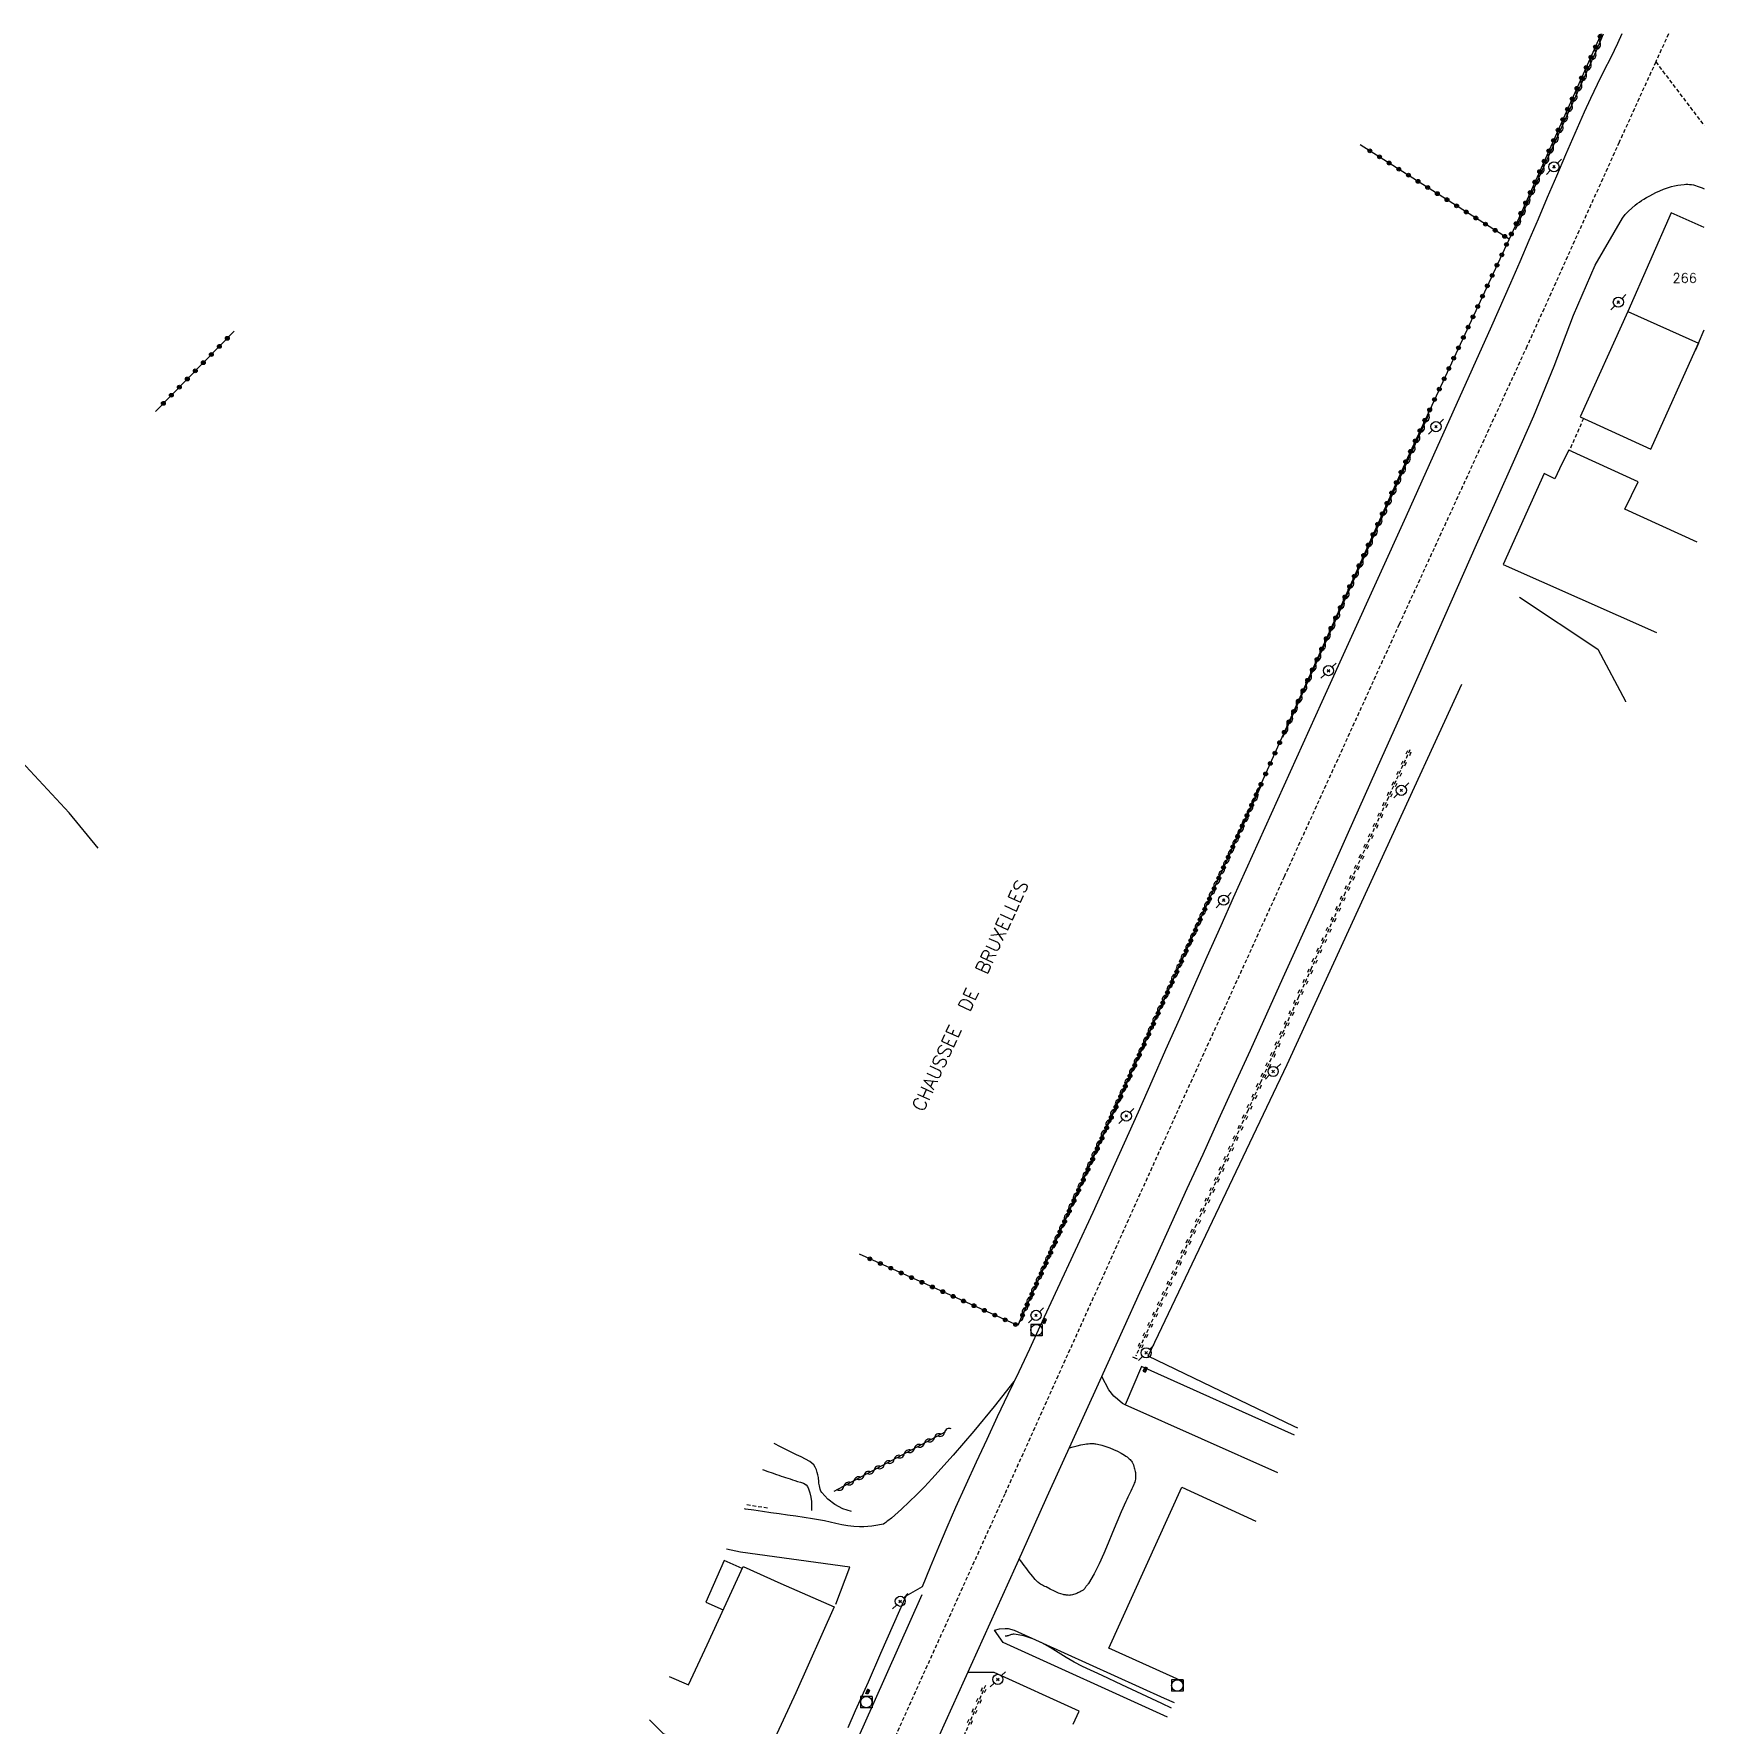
# Model space of a CAD drawing. Header units: millimetres. Extents: x 146998 to 148000, y 143999 to 145000.
# Drawn here: x 147780.4 to 148000, y 144777.6 to 145000 of the extents above; entities that cross this region are included whole.
import ezdxf
from ezdxf.enums import TextEntityAlignment as Align

# ---------------------------------------------------------------- set-up
doc = ezdxf.new("R2010")
doc.units = ezdxf.units.MM
doc.linetypes.add('DASHED', pattern=[0.75, 0.5, -0.25])
doc.layers.get('0').update_dxf_attribs({"linetype": 'CONTINUOUS'})
for name, color, linetype in [('W0001', 6, 'DASHED'), ('W0006', 2, 'CONTINUOUS'), ('W0008', 7, 'CONTINUOUS'), ('W0017', 7, 'CONTINUOUS'), ('W0101', 7, 'CONTINUOUS'), ('W0104', 1, 'CONTINUOUS'), ('W0112', 1, 'DASHED'), ('W0120', 7, 'CONTINUOUS'), ('W0211', 2, 'CONTINUOUS'), ('W0214', 2, 'CONTINUOUS'), ('W0220', 5, 'DASHED'), ('W0310', 3, 'CONTINUOUS'), ('W0323', 7, 'CONTINUOUS'), ('W0330', 7, 'CONTINUOUS'), ('W0401', 7, 'CONTINUOUS'), ('W0420', 7, 'CONTINUOUS'), ('W0473', 7, 'CONTINUOUS'), ('W0989', 7, 'CONTINUOUS'), ('W0991', 7, 'CONTINUOUS')]:
    doc.layers.add(name, color=color, linetype=linetype)
doc.styles.get("Standard").update_dxf_attribs({"font": 'romans.shx', "width": 0.85})

# ---------------------------------------------------------------- blocks, each defined once
blk = doc.blocks.new('T401')
for p, q in [((-0.3, 0.3), (0, 0.3)), ((-0.3, -0.25), (-0.3, 0.3)), ((-0.3, 0.15), (0, 0.15)), ((-0.3, 0), (0, 0)), ((0, 0.3), (0, -0.25)), ((-0.3, -0.15), (0, -0.15)), ((-0.3, -0.25), (-0.3, -0.3)), ((-0.3, -0.3), (0, -0.3)), ((0, -0.3), (0, -0.25))]:
    blk.add_line(p, q)
blk = doc.blocks.new('T420')
for p, q in [((0.75, 0.75), (-0.75, 0.75)), ((-0.75, 0.75), (-0.75, -0.75)), ((0.75, 0.75), (0.75, -0.75)), ((0.75, -0.75), (-0.75, -0.75))]:
    blk.add_line(p, q)
blk.add_ellipse((0, 0), major_axis=(-0.53, 0.53), ratio=1, start_param=3.926991, end_param=10.210176)
blk = doc.blocks.new('T473')
for p, q in [((-0.166667, 0.166667), (0.166667, -0.166667)), ((-0.166667, -0.166667), (0.166667, 0.166667)), ((0.500001, 0.500001), (1.000002, 1.000002)), ((-1.000002, -1.000002), (-0.500001, -0.500001))]:
    blk.add_line(p, q)
blk.add_ellipse((0, 0), major_axis=(0.471405, 0.471405), ratio=1, start_param=5.4977871438, end_param=11.780972451)
blk = doc.blocks.new('t323o')
at = {"color": 0, "linetype": 'Continuous'}
for radius in [0.25, 0.15]:
    blk.add_circle((0, 0), radius, dxfattribs=at)
blk = doc.blocks.new('t310o')
at = {"color": 0, "linetype": 'Continuous'}
for centre, start, end in [((-0.5, 0.38), 216.8699, 323.1304), ((0.5, -0.37), 36.8699, 143.1303)]:
    blk.add_arc(centre, 0.625, start, end, dxfattribs=at)
blk = doc.blocks.new('t220o')
at = {"color": 0, "linetype": 'Continuous'}
for p, q in [((-0.25, 0.25), (0.25, 0.25)), ((-0.25, -0.25), (0.25, -0.25))]:
    blk.add_line(p, q, dxfattribs=at)

msp = doc.modelspace()

# ---------------------------------------------------------------- linework, layer by layer
at = {"layer": 'W0001'}
for points in [[(147995.3, 145000), (147993.63, 144996.33)], [(147993.63, 144996.33), (147988.82, 144985.77), (147976.7, 144958.93), (147959.9, 144922.38), (147944.78, 144889.18), (147928.63, 144853.68), (147908.05, 144808.02), (147888.68, 144765.17), (147869.21, 144721.9), (147853.61, 144686.64), (147846.73, 144671)], [(147993.63, 144996.33), (148000, 144987.95)]]:
    msp.add_lwpolyline(points, dxfattribs=at)
at = {"layer": 'W0006'}
for points in [[(147943.95, 144810.83), (147923.9, 144819.74)], [(147850.11, 144690.4), (147862.93, 144718.95), (147876.28, 144748.27), (147889.42, 144777.4), (147897.17, 144794.82)]]:
    msp.add_lwpolyline(points, dxfattribs=at)
at = {"layer": 'W0008'}
for points in [[(147989.17, 145000), (147988.59, 144998.74), (147987.72, 144996.93), (147986.83, 144995.14), (147985.94, 144993.34), (147985.07, 144991.54), (147984.23, 144989.72), (147983, 144986.92), (147981.78, 144984.11), (147980.57, 144981.3), (147979.37, 144978.48), (147978.17, 144975.66), (147976.97, 144972.85), (147975.75, 144970.04), (147974.53, 144967.23), (147972.02, 144961.57), (147969.5, 144955.91), (147966.96, 144950.27), (147964.41, 144944.62), (147960.76, 144936.5), (147957.09, 144928.39), (147953.42, 144920.28), (147949.75, 144912.17), (147948.09, 144908.5), (147946.42, 144904.82), (147944.75, 144901.14), (147943.08, 144897.47), (147941.42, 144893.79), (147939.75, 144890.11), (147938.09, 144886.43), (147936.44, 144882.75), (147934.62, 144878.67), (147932.8, 144874.58), (147931, 144870.5), (147929.2, 144866.41), (147927.39, 144862.32), (147925.58, 144858.23), (147923.76, 144854.15), (147921.92, 144850.08), (147919.63, 144845.06), (147917.32, 144840.05), (147914.99, 144835.05), (147912.67, 144830.04), (147911.28, 144827.07), (147909.88, 144824.1), (147908.47, 144821.13), (147907.07, 144818.16), (147905.67, 144815.19), (147904.28, 144812.21), (147902.91, 144809.23), (147901.57, 144806.23), (147900.43, 144803.64), (147899.32, 144801.03), (147898.23, 144798.42), (147897.17, 144795.8)], [(147895.32, 144767.13), (147900.3, 144778.17), (147905.29, 144789.21), (147910.28, 144800.25), (147913.64, 144807.68), (147917.01, 144815.11), (147920.37, 144822.53), (147923.74, 144829.96), (147925.82, 144834.52), (147927.89, 144839.07), (147929.97, 144843.62), (147932.05, 144848.18), (147934.12, 144852.73), (147936.2, 144857.29), (147938.27, 144861.84), (147940.34, 144866.4), (147944.66, 144875.95), (147948.97, 144885.51), (147953.26, 144895.07), (147957.55, 144904.63), (147960.07, 144910.28), (147962.58, 144915.92), (147965.09, 144921.57), (147967.59, 144927.22), (147970.09, 144932.87), (147972.6, 144938.52), (147975.1, 144944.16), (147977.62, 144949.81), (147980.3, 144956.34), (147982.82, 144963.01), (147985.66, 144969.6), (147989.26, 144975.79), (147989.63, 144976.26), (147990.05, 144976.69), (147990.5, 144977.1), (147990.95, 144977.48), (147991.21, 144977.7), (147991.49, 144977.9), (147991.77, 144978.09), (147992.05, 144978.27), (147992.44, 144978.51), (147992.84, 144978.74), (147993.24, 144978.95), (147993.65, 144979.15), (147994.15, 144979.38), (147994.66, 144979.59), (147995.18, 144979.78), (147995.71, 144979.94), (147996.11, 144980.04), (147996.52, 144980.12), (147996.94, 144980.18), (147997.35, 144980.22), (147997.6, 144980.24), (147997.84, 144980.24), (147998.09, 144980.23), (147998.33, 144980.2), (147998.59, 144980.15), (147998.84, 144980.08), (147999.09, 144980.01), (147999.33, 144979.92), (147999.73, 144979.77), (148000, 144979.66)], [(147895.04, 144794.59), (147893.39, 144790.82), (147891.73, 144787.05), (147890.07, 144783.29), (147888.4, 144779.52), (147887.4, 144777.29)], [(147897.17, 144795.8), (147895.04, 144794.59)]]:
    msp.add_lwpolyline(points, dxfattribs=at)
at = {"layer": 'W0017'}
for points in [[(147909.24, 144822.82), (147906.65, 144819.53), (147903.98, 144816.3), (147901.25, 144813.12), (147898.45, 144810), (147897.48, 144808.98), (147896.5, 144807.97), (147895.49, 144806.99), (147894.47, 144806.02), (147894.04, 144805.63), (147893.6, 144805.24), (147893.15, 144804.86), (147892.69, 144804.5), (147892.55, 144804.39), (147892.41, 144804.27), (147892.26, 144804.17), (147892.1, 144804.08), (147891.85, 144804), (147891.59, 144803.95), (147891.34, 144803.91), (147891.08, 144803.88), (147890.56, 144803.8), (147890.03, 144803.73), (147889.5, 144803.69), (147888.97, 144803.69), (147888.19, 144803.75), (147887.4, 144803.85), (147886.63, 144803.98), (147885.86, 144804.14), (147885.09, 144804.31), (147884.33, 144804.48), (147883.56, 144804.64), (147882.79, 144804.77), (147881.69, 144804.94), (147880.59, 144805.1), (147879.49, 144805.26), (147878.38, 144805.41), (147877.28, 144805.56), (147876.18, 144805.71), (147875.08, 144805.88), (147873.98, 144806.05), (147873.85, 144806.07)], [(147946.16, 144815.75), (147926.02, 144824.77), (147923.9, 144819.74), (147923.52, 144819.93), (147922.85, 144820.5), (147922.4, 144820.89), (147921.73, 144821.71), (147920.79, 144823.46)], [(147916.56, 144814.11), (147917.06, 144814.24), (147917.56, 144814.36), (147918.07, 144814.47), (147918.58, 144814.57), (147918.8, 144814.6), (147919.02, 144814.63), (147919.24, 144814.66), (147919.46, 144814.67), (147919.61, 144814.66), (147919.75, 144814.65), (147919.89, 144814.64), (147920.04, 144814.62), (147920.23, 144814.58), (147920.43, 144814.54), (147920.62, 144814.49), (147920.82, 144814.44), (147921.08, 144814.36), (147921.34, 144814.27), (147921.6, 144814.18), (147921.86, 144814.08), (147922.36, 144813.87), (147922.85, 144813.65), (147923.34, 144813.41), (147923.81, 144813.13), (147923.97, 144813.02), (147924.12, 144812.91), (147924.27, 144812.78), (147924.42, 144812.65), (147924.52, 144812.55), (147924.63, 144812.45), (147924.73, 144812.34), (147924.81, 144812.22), (147924.9, 144812.04), (147924.97, 144811.85), (147925.03, 144811.66), (147925.08, 144811.48), (147925.12, 144811.32), (147925.16, 144811.16), (147925.19, 144811), (147925.22, 144810.84), (147925.24, 144810.62), (147925.25, 144810.4), (147925.24, 144810.18), (147925.22, 144809.96), (147925.18, 144809.78), (147925.13, 144809.6), (147925.07, 144809.43), (147925.01, 144809.26), (147924.89, 144808.97), (147924.77, 144808.69), (147924.64, 144808.41), (147924.5, 144808.14), (147924.36, 144807.87), (147924.22, 144807.6), (147924.08, 144807.32), (147923.95, 144807.05), (147923.35, 144805.69), (147922.77, 144804.33), (147922.22, 144802.95), (147921.66, 144801.58), (147921.08, 144800.21), (147920.47, 144798.85), (147919.79, 144797.53), (147919.04, 144796.24), (147919.01, 144796.19), (147918.98, 144796.15), (147918.94, 144796.1), (147918.91, 144796.06), (147918.87, 144796.02), (147918.83, 144795.98), (147918.8, 144795.93), (147918.76, 144795.89), (147918.72, 144795.84), (147918.68, 144795.78), (147918.64, 144795.72), (147918.6, 144795.67), (147918.56, 144795.61), (147918.52, 144795.56), (147918.47, 144795.51), (147918.43, 144795.46), (147918.35, 144795.39), (147918.26, 144795.34), (147918.17, 144795.29), (147918.09, 144795.24), (147917.98, 144795.18), (147917.87, 144795.12), (147917.76, 144795.06), (147917.65, 144795.01), (147917.51, 144794.95), (147917.38, 144794.9), (147917.24, 144794.85), (147917.1, 144794.8), (147916.94, 144794.77), (147916.78, 144794.73), (147916.62, 144794.71), (147916.46, 144794.7), (147916.37, 144794.71), (147916.29, 144794.72), (147916.2, 144794.73), (147916.12, 144794.74), (147916.02, 144794.75), (147915.92, 144794.76), (147915.81, 144794.77), (147915.71, 144794.79), (147915.13, 144794.99), (147914.57, 144795.25), (147914.03, 144795.53), (147913.48, 144795.8), (147913.32, 144795.87), (147913.16, 144795.95), (147913.01, 144796.03), (147912.85, 144796.11), (147912.74, 144796.19), (147912.62, 144796.27), (147912.51, 144796.35), (147912.41, 144796.44), (147912.22, 144796.62), (147912.05, 144796.8), (147911.89, 144796.99), (147911.72, 144797.18), (147911.49, 144797.47), (147911.26, 144797.76), (147911.03, 144798.06), (147910.81, 144798.35), (147910.59, 144798.64), (147910.37, 144798.93), (147910.16, 144799.22), (147909.95, 144799.51)], [(147885.86, 144793.55), (147887.69, 144798.41), (147873.31, 144800.39), (147871.45, 144800.77)], [(147929.46, 144778.7), (147907.82, 144788.52), (147906.72, 144790.11), (147907.34, 144790.29), (147908.08, 144790.34), (147908.51, 144790.33), (147909.28, 144790.14), (147929.02, 144781.18), (147930.32, 144780.6)], [(147917.04, 144777.77), (147917.85, 144779.47), (147906.65, 144784.56), (147903.17, 144784.54)]]:
    msp.add_lwpolyline(points, dxfattribs=at)
at = {"layer": 'W0101'}
for points in [[(147995.67, 144976.49), (147989.95, 144963.5), (147999.24, 144959.35), (148000, 144961.09)], [(148000, 144974.56), (147995.67, 144976.49)], [(147931.55, 144783.33), (147921.73, 144787.74), (147931.32, 144808.91), (147941.07, 144804.45)], [(147863.91, 144784.05), (147866.48, 144782.93), (147868.94, 144788.19), (147868.93, 144788.19), (147873.64, 144798.51), (147878.59, 144796.24), (147878.59, 144796.24), (147885.64, 144793.19)], [(147885.64, 144793.19), (147880.57, 144781.88), (147880.56, 144781.88), (147875.59, 144771.11), (147863.18, 144776.48), (147863.19, 144776.48), (147861.33, 144778.34)]]:
    msp.add_lwpolyline(points, dxfattribs=at)
at = {"layer": 'W0104'}
for points in [[(147989.95, 144963.5), (147989.95, 144963.49), (147983.68, 144949.65), (147992.97, 144945.39), (147999.24, 144959.35), (147998.88, 144958.44), (147999.24, 144959.35)], [(147982.21, 144945.26), (147981.27, 144943.5), (147980.38, 144941.5), (147978.97, 144942.23), (147973.56, 144930.24), (147993.75, 144921.29)], [(147999.1, 144933.16), (147989.55, 144937.5), (147991.33, 144941.13), (147982.21, 144945.26)], [(147873.51, 144798.21), (147871.16, 144799.26), (147868.77, 144793.79), (147871.03, 144792.8)]]:
    msp.add_lwpolyline(points, dxfattribs=at)
at = {"layer": 'W0112'}
for points in [[(147984.14, 144949.44), (147982.27, 144945.23)], [(147876.86, 144806.15), (147874.09, 144806.62)]]:
    msp.add_lwpolyline(points, dxfattribs=at)
at = {"layer": 'W0120'}
msp.add_lwpolyline([(147924.85, 144826.06), (147925.46, 144825.8)], dxfattribs=at)
at = {"layer": 'W0211'}
for points in [[(147887.92, 144805.73), (147886.78, 144806.09), (147885.73, 144806.63), (147884.79, 144807.34), (147883.98, 144808.21), (147883.86, 144808.41), (147883.78, 144808.64), (147883.73, 144808.87), (147883.68, 144809.09), (147883.65, 144809.27), (147883.62, 144809.45), (147883.6, 144809.64), (147883.59, 144809.82), (147883.57, 144810), (147883.55, 144810.18), (147883.52, 144810.36), (147883.48, 144810.54), (147883.39, 144810.87), (147883.29, 144811.21), (147883.14, 144811.54), (147882.94, 144811.84), (147882.44, 144812.29), (147881.87, 144812.62), (147881.27, 144812.9), (147880.69, 144813.16), (147878.55, 144814.24), (147877.72, 144814.66)], [(147929.99, 144779.88), (147928.68, 144780.49), (147926.07, 144781.7), (147923.46, 144782.92), (147920.86, 144784.14), (147918.25, 144785.36), (147917.16, 144785.92), (147916.1, 144786.54), (147915.06, 144787.2), (147914.02, 144787.83), (147912.91, 144788.44), (147911.76, 144788.96), (147910.54, 144789.36), (147909.28, 144789.58), (147909.16, 144789.58), (147909.04, 144789.57), (147908.92, 144789.54), (147908.81, 144789.5), (147908.7, 144789.46), (147908.59, 144789.42), (147908.48, 144789.38), (147908.36, 144789.36), (147908.3, 144789.34), (147908.23, 144789.34), (147908.16, 144789.33), (147908.09, 144789.33)]]:
    msp.add_lwpolyline(points, dxfattribs=at)
at = {"layer": 'W0214'}
msp.add_lwpolyline([(147876.19, 144811.26), (147876.32, 144811.21), (147876.89, 144811), (147877.47, 144810.8), (147878.05, 144810.59), (147878.34, 144810.49), (147878.64, 144810.39), (147878.94, 144810.29), (147879.24, 144810.19), (147879.54, 144810.1), (147879.83, 144810), (147880.13, 144809.89), (147880.43, 144809.79), (147880.8, 144809.68), (147881.19, 144809.59), (147881.58, 144809.45), (147881.92, 144809.21), (147882.11, 144808.99), (147882.24, 144808.72), (147882.33, 144808.45), (147882.4, 144808.18), (147882.54, 144807.61), (147882.62, 144807.03), (147882.66, 144806.45), (147882.65, 144805.86)], dxfattribs=at)
at = {"layer": 'W0220'}
for points in [[(147961.32, 144905.89), (147958.48, 144899.63), (147955.65, 144893.37), (147952.82, 144887.11), (147950, 144880.84), (147948.34, 144877.12), (147946.68, 144873.4), (147945.02, 144869.69), (147943.37, 144865.96), (147941.71, 144862.24), (147940.05, 144858.53), (147938.39, 144854.81), (147936.71, 144851.1), (147933.88, 144844.86), (147931.02, 144838.62), (147928.15, 144832.39), (147925.27, 144826.16)], [(147905.51, 144782.86), (147893.42, 144754.6)]]:
    msp.add_lwpolyline(points, dxfattribs=at)
at = {"layer": 'W0310'}
for points in [[(147975.19, 144974.31), (147985.85, 144997.85), (147986.77, 145000)], [(147944.6, 144907.56), (147960.04, 144941.69), (147963.86, 144950.04)], [(147909.81, 144830.28), (147921.35, 144856.13), (147934.84, 144886.02), (147941.7, 144901.07)], [(147900.25, 144816.2), (147885.58, 144808.35)]]:
    msp.add_lwpolyline(points, dxfattribs=at)
at = {"layer": 'W0323'}
for points in [[(147986.47, 145000), (147975.44, 144975.4), (147960.99, 144944.28), (147941.6, 144901.05), (147909.77, 144830.18)], [(147974.35, 144973.03), (147954.79, 144985.44)], [(147806.75, 144960.92), (147796.38, 144950.36)], [(147909.77, 144830.18), (147888.96, 144839.56)]]:
    msp.add_lwpolyline(points, dxfattribs=at)
at = {"layer": 'W0330'}
for points in [[(147975.73, 144925.94), (147986.03, 144919.09), (147989.65, 144912.27), (147989.65, 144912.2)], [(147946.59, 144816.69), (147946.1, 144816.91), (147926.91, 144826.13), (147945.18, 144864.48), (147958.21, 144892.85), (147968.16, 144914.53)], [(147788.87, 144892.96), (147785.06, 144897.58), (147771.91, 144911.71), (147754.29, 144897), (147721.58, 144868.44), (147688.81, 144840.86), (147649.87, 144808.09), (147621.6, 144784.89), (147601.77, 144768.93), (147587.7, 144757.54), (147605.05, 144737.16), (147628.14, 144710.76), (147640.49, 144697.07)]]:
    msp.add_lwpolyline(points, dxfattribs=at)

# ---------------------------------------------------------------- block references
at = {"layer": 'W0220'}
for p, rotation in [((147961.12, 144905.43), 245.5903400271553), ((147959.88, 144902.7), 245.5903400271553), ((147960.5, 144904.07), 245.5903400271553), ((147959.26, 144901.33), 245.5903400271553), ((147958.02, 144898.6), 245.6507325033397), ((147958.64, 144899.97), 245.5903400271553), ((147956.78, 144895.87), 245.6507325033397), ((147957.4, 144897.23), 245.6507325033397), ((147956.16, 144894.5), 245.6507325033397), ((147954.93, 144891.77), 245.7111250360267), ((147955.54, 144893.14), 245.7111250360267), ((147954.31, 144890.4), 245.7111250360267), ((147953.08, 144887.67), 245.7111250360267), ((147953.69, 144889.03), 245.7111250360267), ((147951.84, 144884.93), 245.7715176251468), ((147952.46, 144886.3), 245.7715176251468), ((147951.23, 144883.56), 245.7715176251468), ((147950, 144880.83), 245.8574106677104), ((147950.61, 144882.19), 245.7715176251468), ((147948.77, 144878.09), 245.8574106677104), ((147949.38, 144879.46), 245.8574106677104), ((147948.16, 144876.72), 245.9535342054653), ((147946.93, 144873.98), 245.9535342054653), ((147947.55, 144875.35), 245.9535342054653), ((147946.32, 144872.61), 246.0127928287511), ((147945.1, 144869.87), 246.0127928287511), ((147945.71, 144871.24), 246.0127928287511), ((147943.89, 144867.13), 246.035186395959), ((147944.5, 144868.5), 246.035186395959), ((147943.28, 144865.76), 246.0140634933664), ((147942.06, 144863.02), 246.0140634933664), ((147942.67, 144864.39), 246.0140634933664), ((147940.84, 144860.28), 245.9494244037677), ((147941.45, 144861.65), 245.9494244037677), ((147940.22, 144858.91), 245.9494244037677), ((147939, 144856.17), 245.8479210093065), ((147939.61, 144857.54), 245.8479210093065), ((147938.38, 144854.8), 245.7095535543201), ((147937.15, 144852.07), 245.7095535543201), ((147937.77, 144853.43), 245.7095535543201), ((147935.91, 144849.33), 245.5602954853292), ((147936.53, 144850.7), 245.5602954853292), ((147935.29, 144847.97), 245.5602954853292), ((147934.05, 144845.24), 245.5602954853292), ((147934.67, 144846.6), 245.5602954853292), ((147932.8, 144842.51), 245.4154175217126), ((147933.43, 144843.87), 245.4154175217126), ((147932.18, 144841.14), 245.4154175217126), ((147930.93, 144838.42), 245.2705423792847), ((147931.55, 144839.78), 245.4154175217126), ((147930.3, 144837.05), 245.2705423792847), ((147929.05, 144834.33), 245.2705423792847), ((147929.67, 144835.69), 245.2705423792847), ((147927.79, 144831.61), 245.125670057818), ((147928.42, 144832.97), 245.2705423792847), ((147927.16, 144830.24), 245.125670057818), ((147925.9, 144827.52), 245.125670057818), ((147926.53, 144828.88), 245.125670057818), ((147904.63, 144780.81), 246.8393515982104), ((147905.22, 144782.19), 246.8393515982104), ((147903.45, 144778.05), 246.8393515982104), ((147904.04, 144779.43), 246.8393515982104)]:
    msp.add_blockref('t220o', p, dxfattribs=dict(at, rotation=rotation))
at = {"layer": 'W0310'}
for p, rotation in [((147985.71, 144997.54), 65.6316405372319), ((147986.3, 144998.92), 66.91827344111843), ((147985.09, 144996.17), 65.6316405372319), ((147983.85, 144993.44), 65.6316405372319), ((147984.47, 144994.81), 65.6316405372319), ((147983.23, 144992.07), 65.6316405372319), ((147981.99, 144989.34), 65.6316405372319), ((147982.61, 144990.71), 65.6316405372319), ((147980.76, 144986.61), 65.6316405372319), ((147981.38, 144987.97), 65.6316405372319), ((147980.14, 144985.24), 65.6316405372319), ((147978.9, 144982.51), 65.6316405372319), ((147979.52, 144983.87), 65.6316405372319), ((147977.66, 144979.78), 65.6316405372319), ((147978.28, 144981.14), 65.6316405372319), ((147977.04, 144978.41), 65.6316405372319), ((147975.81, 144975.68), 65.6316405372319), ((147976.42, 144977.04), 65.6316405372319), ((147963.17, 144948.55), 65.42747884254115), ((147963.8, 144949.91), 65.42747884254115), ((147962.55, 144947.18), 65.42747884254115), ((147961.3, 144944.45), 65.42747884254115), ((147961.93, 144945.82), 65.42747884254115), ((147960.68, 144943.09), 65.42747884254115), ((147959.44, 144940.36), 65.65502823318246), ((147960.05, 144941.73), 65.42747884254115), ((147958.2, 144937.63), 65.65502823318246), ((147958.82, 144938.99), 65.65502823318246), ((147957.58, 144936.26), 65.65502823318246), ((147956.34, 144933.53), 65.65502823318246), ((147956.96, 144934.89), 65.65502823318246), ((147955.11, 144930.79), 65.65502823318246), ((147955.73, 144932.16), 65.65502823318246), ((147954.49, 144929.43), 65.65502823318246), ((147953.25, 144926.69), 65.65502823318246), ((147953.87, 144928.06), 65.65502823318246), ((147952.63, 144925.33), 65.65502823318246), ((147951.4, 144922.59), 65.65502823318246), ((147952.02, 144923.96), 65.65502823318246), ((147950.16, 144919.86), 65.65502823318246), ((147950.78, 144921.23), 65.65502823318246), ((147949.54, 144918.49), 65.65502823318246), ((147948.31, 144915.76), 65.65502823318246), ((147948.92, 144917.13), 65.65502823318246), ((147947.07, 144913.03), 65.65502823318246), ((147947.69, 144914.39), 65.65502823318246), ((147946.45, 144911.66), 65.65502823318246), ((147945.21, 144908.93), 65.65502823318246), ((147945.83, 144910.29), 65.65502823318246), ((147941.23, 144900.03), 65.49036900856285), ((147940.6, 144898.67), 65.49036900856285), ((147939.36, 144895.94), 65.49036900856285), ((147939.98, 144897.3), 65.49036900856285), ((147938.11, 144893.21), 65.49036900856285), ((147938.74, 144894.57), 65.49036900856285), ((147937.49, 144891.84), 65.49036900856285), ((147936.25, 144889.11), 65.49036900856285), ((147936.87, 144890.48), 65.49036900856285), ((147935, 144886.38), 65.49036900856285), ((147935.62, 144887.75), 65.49036900856285), ((147934.38, 144885.02), 65.70510618054945), ((147933.15, 144882.28), 65.70510618054945), ((147933.77, 144883.65), 65.70510618054945), ((147932.53, 144880.92), 65.70510618054945), ((147931.3, 144878.18), 65.70510618054945), ((147931.92, 144879.55), 65.70510618054945), ((147930.06, 144875.45), 65.70510618054945), ((147930.68, 144876.81), 65.70510618054945), ((147929.45, 144874.08), 65.70510618054945), ((147928.21, 144871.34), 65.70510618054945), ((147928.83, 144872.71), 65.70510618054945), ((147926.98, 144868.61), 65.70510618054945), ((147927.6, 144869.98), 65.70510618054945), ((147926.36, 144867.24), 65.70510618054945), ((147925.13, 144864.51), 65.70510618054945), ((147925.74, 144865.88), 65.70510618054945), ((147924.51, 144863.14), 65.70510618054945), ((147923.28, 144860.41), 65.70510618054945), ((147923.89, 144861.77), 65.70510618054945), ((147922.04, 144857.67), 65.70510618054945), ((147922.66, 144859.04), 65.70510618054945), ((147921.42, 144856.31), 65.70510618054945), ((147920.2, 144853.57), 65.95304677582199), ((147920.81, 144854.94), 65.95304677582199), ((147918.98, 144850.83), 65.95304677582199), ((147919.59, 144852.2), 65.95304677582199), ((147918.37, 144849.46), 65.95304677582199), ((147917.14, 144846.72), 65.95304677582199), ((147917.76, 144848.09), 65.95304677582199), ((147916.53, 144845.35), 65.95304677582199), ((147915.31, 144842.61), 65.95304677582199), ((147915.92, 144843.98), 65.95304677582199), ((147914.09, 144839.87), 65.95304677582199), ((147914.7, 144841.24), 65.95304677582199), ((147913.48, 144838.5), 65.95304677582199), ((147912.25, 144835.76), 65.95304677582199), ((147912.87, 144837.13), 65.95304677582199), ((147911.03, 144833.02), 65.95304677582199), ((147911.64, 144834.39), 65.95304677582199), ((147910.42, 144831.65), 65.95304677582199), ((147898.8, 144815.42), 208.1480258318305), ((147900.13, 144816.13), 208.1480258318305), ((147894.84, 144813.3), 208.1480258318305), ((147896.16, 144814.01), 208.1480258318305), ((147897.48, 144814.71), 208.1480258318305), ((147890.87, 144811.18), 208.1480258318305), ((147892.19, 144811.88), 208.1480258318305), ((147893.51, 144812.59), 208.1480258318305), ((147886.9, 144809.05), 208.1480258318305), ((147888.22, 144809.76), 208.1480258318305), ((147889.54, 144810.47), 208.1480258318305)]:
    msp.add_blockref('t310o', p, dxfattribs=dict(at, rotation=rotation))
at = {"layer": 'W0323'}
for p, rotation in [((147985.72, 144998.32), 245.8567785779055), ((147986.33, 144999.69), 245.8567785779055), ((147985.11, 144996.95), 245.8567785779055), ((147983.88, 144994.22), 245.8567785779055), ((147984.49, 144995.59), 245.8567785779055), ((147982.65, 144991.48), 245.8567785779055), ((147983.27, 144992.85), 245.8567785779055), ((147982.04, 144990.11), 245.8567785779055), ((147980.81, 144987.37), 245.8567785779055), ((147981.42, 144988.74), 245.8567785779055), ((147980.2, 144986), 245.8567785779055), ((147956.05, 144984.64), 147.6099761142706), ((147957.32, 144983.84), 147.6099761142706), ((147958.58, 144983.03), 147.6099761142706), ((147978.97, 144983.27), 245.8567785779055), ((147979.58, 144984.63), 245.8567785779055), ((147959.85, 144982.23), 147.6099761142706), ((147961.12, 144981.43), 147.6099761142706), ((147962.38, 144980.62), 147.6099761142706), ((147977.74, 144980.53), 245.8567785779055), ((147978.36, 144981.9), 245.8567785779055), ((147963.65, 144979.82), 147.6099761142706), ((147964.92, 144979.01), 147.6099761142706), ((147966.18, 144978.21), 147.6099761142706), ((147977.13, 144979.16), 245.8567785779055), ((147967.45, 144977.41), 147.6099761142706), ((147968.72, 144976.6), 147.6099761142706), ((147975.9, 144976.42), 245.8567785779055), ((147976.52, 144977.79), 245.8567785779055), ((147969.98, 144975.8), 147.6099761142706), ((147971.25, 144975), 147.6099761142706), ((147972.52, 144974.19), 147.6099761142706), ((147974.65, 144973.7), 245.093878816133), ((147975.28, 144975.06), 245.093878816133), ((147973.78, 144973.39), 147.6099761142706), ((147974.02, 144972.33), 245.093878816133), ((147972.76, 144969.61), 245.093878816133), ((147973.39, 144970.97), 245.093878816133), ((147972.13, 144968.25), 245.093878816133), ((147970.86, 144965.53), 245.093878816133), ((147971.49, 144966.89), 245.093878816133), ((147969.6, 144962.81), 245.093878816133), ((147970.23, 144964.17), 245.093878816133), ((147968.97, 144961.45), 245.093878816133), ((147804.79, 144958.92), 225.5191521807482), ((147805.84, 144959.99), 225.5191521807482), ((147967.7, 144958.73), 245.093878816133), ((147968.34, 144960.09), 245.093878816133), ((147802.68, 144956.78), 225.5191521807482), ((147803.74, 144957.85), 225.5191521807482), ((147966.44, 144956.01), 245.093878816133), ((147967.07, 144957.37), 245.093878816133), ((147800.58, 144954.64), 225.5191521807482), ((147801.63, 144955.71), 225.5191521807482), ((147965.81, 144954.65), 245.093878816133), ((147797.43, 144951.43), 225.5191521807482), ((147798.48, 144952.5), 225.5191521807482), ((147799.53, 144953.57), 225.5191521807482), ((147964.55, 144951.93), 245.093878816133), ((147965.18, 144953.29), 245.093878816133), ((147963.28, 144949.21), 245.093878816133), ((147963.91, 144950.57), 245.093878816133), ((147962.65, 144947.85), 245.093878816133), ((147961.39, 144945.12), 245.093878816133), ((147962.02, 144946.49), 245.093878816133), ((147960.76, 144943.76), 245.8375998597475), ((147959.53, 144941.02), 245.8375998597475), ((147960.15, 144942.39), 245.8375998597475), ((147958.31, 144938.29), 245.8375998597475), ((147958.92, 144939.66), 245.8375998597475), ((147957.69, 144936.92), 245.8375998597475), ((147956.46, 144934.18), 245.8375998597475), ((147957.08, 144935.55), 245.8375998597475), ((147955.24, 144931.44), 245.8375998597475), ((147955.85, 144932.81), 245.8375998597475), ((147954.62, 144930.08), 245.8375998597475), ((147953.39, 144927.34), 245.8375998597475), ((147954.01, 144928.71), 245.8375998597475), ((147952.78, 144925.97), 245.8375998597475), ((147951.55, 144923.23), 245.8375998597475), ((147952.17, 144924.6), 245.8375998597475), ((147950.32, 144920.5), 245.8375998597475), ((147950.94, 144921.86), 245.8375998597475), ((147949.71, 144919.13), 245.8375998597475), ((147948.48, 144916.39), 245.8375998597475), ((147949.1, 144917.76), 245.8375998597475), ((147947.25, 144913.65), 245.8375998597475), ((147947.87, 144915.02), 245.8375998597475), ((147946.64, 144912.28), 245.8375998597475), ((147945.41, 144909.55), 245.8375998597475), ((147946.03, 144910.91), 245.8375998597475), ((147944.8, 144908.18), 245.8375998597475), ((147943.57, 144905.44), 245.8375998597475), ((147944.18, 144906.81), 245.8375998597475), ((147942.34, 144902.7), 245.8375998597475), ((147942.96, 144904.07), 245.8375998597475), ((147941.73, 144901.33), 245.8375998597475), ((147940.5, 144898.6), 245.8151948751288), ((147941.11, 144899.97), 245.8151948751288), ((147939.27, 144895.86), 245.8151948751288), ((147939.89, 144897.23), 245.8151948751288), ((147938.66, 144894.49), 245.8151948751288), ((147937.43, 144891.76), 245.8151948751288), ((147938.04, 144893.12), 245.8151948751288), ((147936.81, 144890.39), 245.8151948751288), ((147935.58, 144887.65), 245.8151948751288), ((147936.2, 144889.02), 245.8151948751288), ((147934.35, 144884.91), 245.8151948751288), ((147934.97, 144886.28), 245.8151948751288), ((147933.74, 144883.55), 245.8151948751288), ((147932.51, 144880.81), 245.8151948751288), ((147933.13, 144882.18), 245.8151948751288), ((147931.28, 144878.07), 245.8151948751288), ((147931.9, 144879.44), 245.8151948751288), ((147930.67, 144876.7), 245.8151948751288), ((147929.44, 144873.97), 245.8151948751288), ((147930.05, 144875.34), 245.8151948751288), ((147928.82, 144872.6), 245.8151948751288), ((147927.6, 144869.86), 245.8151948751288), ((147928.21, 144871.23), 245.8151948751288), ((147926.37, 144867.13), 245.8151948751288), ((147926.98, 144868.49), 245.8151948751288), ((147925.75, 144865.76), 245.8151948751288), ((147924.52, 144863.02), 245.8151948751288), ((147925.14, 144864.39), 245.8151948751288), ((147923.29, 144860.28), 245.8151948751288), ((147923.91, 144861.65), 245.8151948751288), ((147922.68, 144858.92), 245.8151948751288), ((147921.45, 144856.18), 245.8151948751288), ((147922.06, 144857.55), 245.8151948751288), ((147920.84, 144854.81), 245.8151948751288), ((147919.61, 144852.07), 245.8151948751288), ((147920.22, 144853.44), 245.8151948751288), ((147918.38, 144849.34), 245.8151948751288), ((147918.99, 144850.71), 245.8151948751288), ((147917.76, 144847.97), 245.8151948751288), ((147916.53, 144845.23), 245.8151948751288), ((147917.15, 144846.6), 245.8151948751288), ((147915.3, 144842.5), 245.8151948751288), ((147915.92, 144843.86), 245.8151948751288), ((147914.69, 144841.13), 245.8151948751288), ((147890.32, 144838.94), 155.7497380362061), ((147891.69, 144838.33), 155.7497380362061), ((147913.46, 144838.39), 245.8151948751288), ((147914.08, 144839.76), 245.8151948751288), ((147893.06, 144837.71), 155.7497380362061), ((147894.43, 144837.09), 155.7497380362061), ((147895.79, 144836.48), 155.7497380362061), ((147897.16, 144835.86), 155.7497380362061), ((147912.85, 144837.02), 245.8151948751288), ((147898.53, 144835.25), 155.7497380362061), ((147899.9, 144834.63), 155.7497380362061), ((147901.26, 144834.01), 155.7497380362061), ((147911.62, 144834.29), 245.8151948751288), ((147912.23, 144835.65), 245.8151948751288), ((147902.63, 144833.4), 155.7497380362061), ((147904, 144832.78), 155.7497380362061), ((147905.37, 144832.17), 155.7497380362061), ((147906.74, 144831.55), 155.7497380362061), ((147910.39, 144831.55), 245.8151948751288), ((147911, 144832.92), 245.8151948751288), ((147908.1, 144830.93), 155.7497380362061), ((147909.47, 144830.32), 155.7497380362061)]:
    msp.add_blockref('t323o', p, dxfattribs=dict(at, rotation=rotation))
at = {"layer": 'W0401'}
for p, rotation in [((147913.13, 144830.81), 155.1016468624077), ((147926.64, 144824.33), 335.5836907644904), ((147889.89, 144782.08), 156.0740608945424)]:
    msp.add_blockref('T401', p, dxfattribs=dict(at, rotation=rotation))
at = {"layer": 'W0420'}
for p in [(147912.21, 144829.58), (147930.74, 144782.84), (147889.85, 144780.67)]:
    msp.add_blockref('T420', p, dxfattribs=at)
at = {"layer": 'W0473'}
for p in [(147980.25, 144982.54), (147988.72, 144964.73), (147964.74, 144948.37), (147950.61, 144916.29), (147960.19, 144900.55), (147936.83, 144886.11), (147943.33, 144863.59), (147924.03, 144857.72), (147912.16, 144831.52), (147926.63, 144826.58), (147894.31, 144793.92), (147907.14, 144783.65)]:
    msp.add_blockref('T473', p, dxfattribs=at)

# ---------------------------------------------------------------- texts
at = {"layer": 'W0989'}
msp.add_text('CHAUSSEE  DE  BRUXELLES  ', height=1.75, rotation=65.2248, dxfattribs=at).set_placement((147897.36, 144858.18))
at = {"layer": 'W0991'}
msp.add_text('266', height=1.25, dxfattribs=at).set_placement((147997.44, 144967.92), align=Align.MIDDLE_CENTER)

doc.saveas('drawing.dxf')
